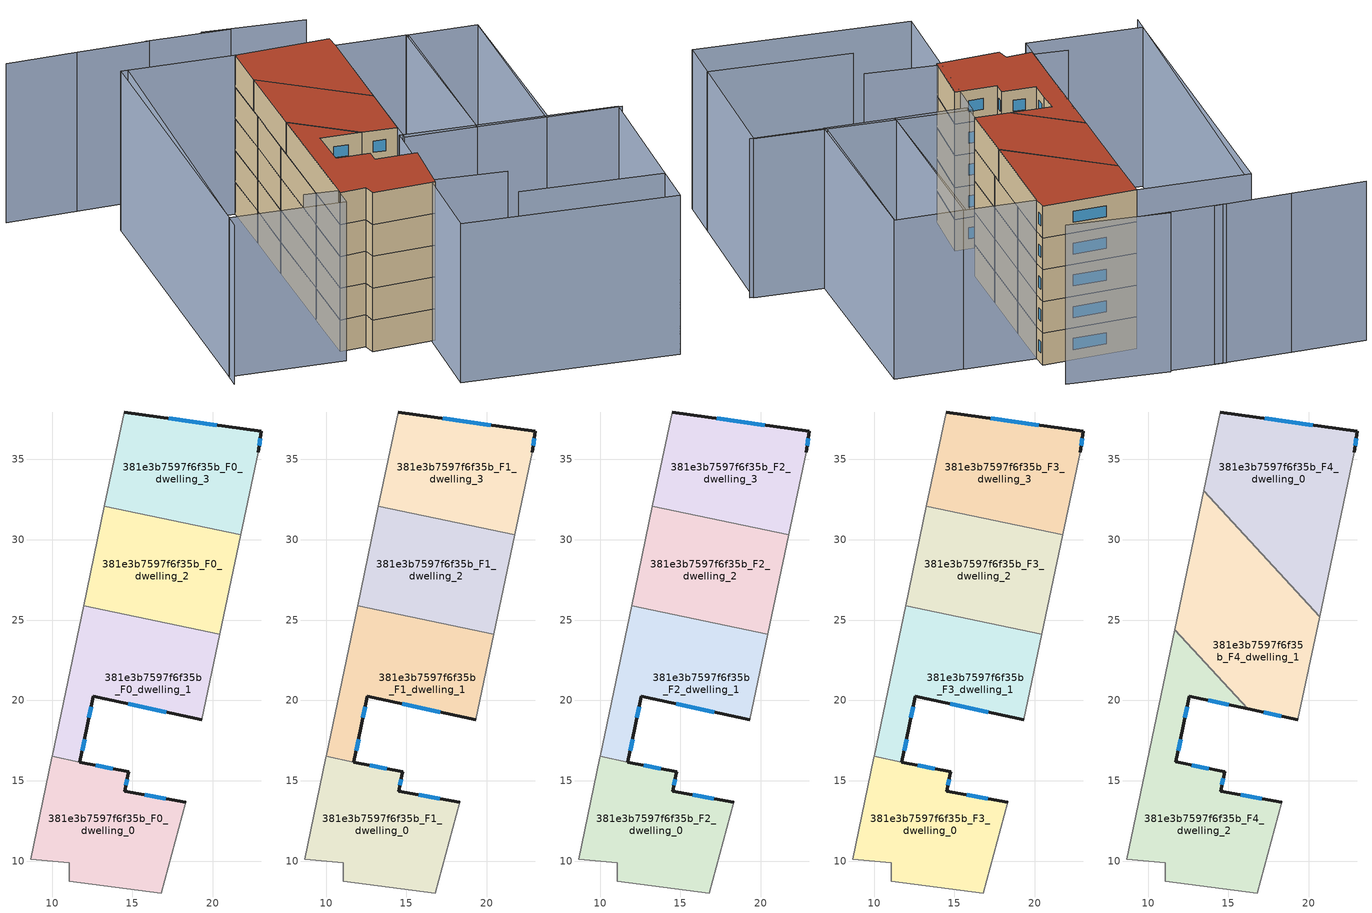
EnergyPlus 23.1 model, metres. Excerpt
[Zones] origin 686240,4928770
381e3b7597f6f35b_F0_dwelling_0
 floor ground (EU_floor_Construction): 18.31,13.66 16.78,8.02 11.07,8.75 11.07,9.92 8.67,10.11 9.99,16.45 10.01,16.52 14.76,15.56 14.74,15.46 14.52,14.36 z0
 wall outside (EU_wall_Construction): 18.31,13.66 14.52,14.36 14.74,15.46 14.76,15.56 11.73,16.17 z0:3
 wall adiabatic (EU_wall_Construction): 10.01,16.52 9.99,16.45 8.67,10.11 11.07,9.92 11.07,8.75 16.78,8.02 18.31,13.66 z0:3
 wall to 381e3b7597f6f35b_F0_dwelling_1 (EU_wall_Construction): 11.73,16.17 10.01,16.52 z0:3
 window (EU_Window_Construction): 14.59,14.72 14.67,15.1 / 17.08,13.89 15.75,14.13 / 13.77,15.76 12.71,15.97 z0.98:2.02
381e3b7597f6f35b_F0_dwelling_1
 floor ground (EU_floor_Construction): 20.44,24.13 19.31,18.79 12.56,20.27 12.16,18.28 11.73,16.17 10.01,16.52 11.96,25.9 z0
 wall outside (EU_wall_Construction): 11.73,16.17 12.16,18.28 12.56,20.27 19.31,18.79 z0:3
 wall adiabatic (EU_wall_Construction): 11.96,25.9 10.01,16.52 / 19.31,18.79 20.44,24.13 z0:3
 wall to 381e3b7597f6f35b_F0_dwelling_2 (EU_wall_Construction): 20.44,24.13 11.96,25.9 z0:3
 window (EU_Window_Construction): 14.75,19.79 17.11,19.27 / 12.29,18.93 12.43,19.62 / 11.87,16.86 12.02,17.6 z0.98:2.02
381e3b7597f6f35b_F0_dwelling_2
 floor ground (EU_floor_Construction): 21.75,30.3 20.44,24.13 11.96,25.9 13.25,32.07 z0
 wall to 381e3b7597f6f35b_F0_dwelling_3 (EU_wall_Construction): 21.75,30.3 13.25,32.07 z0:3
 wall adiabatic (EU_wall_Construction): 20.44,24.13 21.75,30.3 / 13.25,32.07 11.96,25.9 z0:3
381e3b7597f6f35b_F0_dwelling_3
 floor ground (EU_floor_Construction): 23.02,36.75 22.84,35.43 21.75,30.3 13.25,32.07 14.48,37.95 z0
 wall outside (EU_wall_Construction): 22.84,35.43 23.02,36.75 14.48,37.95 z0:3
 wall adiabatic (EU_wall_Construction): 14.48,37.95 13.25,32.07 / 21.75,30.3 22.84,35.43 z0:3
 window (EU_Window_Construction): 20.24,37.14 17.26,37.56 / 22.9,35.86 22.96,36.32 z0.98:2.02
381e3b7597f6f35b_F1_dwelling_0
 floor to 381e3b7597f6f35b_F0_dwelling_0 (EU_floor_Construction): 18.31,13.66 16.78,8.02 11.07,8.75 11.07,9.92 8.67,10.11 9.99,16.45 10.01,16.52 14.76,15.56 14.74,15.46 14.52,14.36 z3
 wall outside (EU_wall_Construction): 18.31,13.66 14.52,14.36 14.74,15.46 14.76,15.56 11.73,16.17 z3:6
 wall adiabatic (EU_wall_Construction): 10.01,16.52 9.99,16.45 8.67,10.11 11.07,9.92 11.07,8.75 16.78,8.02 18.31,13.66 z3:6
 wall to 381e3b7597f6f35b_F1_dwelling_1 (EU_wall_Construction): 11.73,16.17 10.01,16.52 z3:6
 window (EU_Window_Construction): 14.59,14.72 14.67,15.1 / 17.08,13.89 15.75,14.13 / 13.77,15.76 12.71,15.97 z3.98:5.02
381e3b7597f6f35b_F1_dwelling_1
 floor to 381e3b7597f6f35b_F0_dwelling_1 (EU_floor_Construction): 20.44,24.13 19.31,18.79 12.56,20.27 12.16,18.28 11.73,16.17 10.01,16.52 11.96,25.9 z3
 wall outside (EU_wall_Construction): 11.73,16.17 12.16,18.28 12.56,20.27 19.31,18.79 z3:6
 wall adiabatic (EU_wall_Construction): 11.96,25.9 10.01,16.52 / 19.31,18.79 20.44,24.13 z3:6
 wall to 381e3b7597f6f35b_F1_dwelling_2 (EU_wall_Construction): 20.44,24.13 11.96,25.9 z3:6
 window (EU_Window_Construction): 14.75,19.79 17.11,19.27 / 12.29,18.93 12.43,19.62 / 11.87,16.86 12.02,17.6 z3.98:5.02
381e3b7597f6f35b_F1_dwelling_2
 floor to 381e3b7597f6f35b_F0_dwelling_2 (EU_floor_Construction): 21.75,30.3 20.44,24.13 11.96,25.9 13.25,32.07 z3
 wall to 381e3b7597f6f35b_F1_dwelling_3 (EU_wall_Construction): 21.75,30.3 13.25,32.07 z3:6
 wall adiabatic (EU_wall_Construction): 20.44,24.13 21.75,30.3 / 13.25,32.07 11.96,25.9 z3:6
381e3b7597f6f35b_F1_dwelling_3
 floor to 381e3b7597f6f35b_F0_dwelling_3 (EU_floor_Construction): 23.02,36.75 22.84,35.43 21.75,30.3 13.25,32.07 14.48,37.95 z3
 wall outside (EU_wall_Construction): 22.84,35.43 23.02,36.75 14.48,37.95 z3:6
 wall adiabatic (EU_wall_Construction): 14.48,37.95 13.25,32.07 / 21.75,30.3 22.84,35.43 z3:6
 window (EU_Window_Construction): 20.24,37.14 17.26,37.56 / 22.9,35.86 22.96,36.32 z3.98:5.02
381e3b7597f6f35b_F2_dwelling_0
 floor to 381e3b7597f6f35b_F1_dwelling_0 (EU_floor_Construction): 18.31,13.66 16.78,8.02 11.07,8.75 11.07,9.92 8.67,10.11 9.99,16.45 10.01,16.52 14.76,15.56 14.74,15.46 14.52,14.36 z6
 wall outside (EU_wall_Construction): 18.31,13.66 14.52,14.36 14.74,15.46 14.76,15.56 11.73,16.17 z6:9
 wall adiabatic (EU_wall_Construction): 10.01,16.52 9.99,16.45 8.67,10.11 11.07,9.92 11.07,8.75 16.78,8.02 18.31,13.66 z6:9
 wall to 381e3b7597f6f35b_F2_dwelling_1 (EU_wall_Construction): 11.73,16.17 10.01,16.52 z6:9
 window (EU_Window_Construction): 14.59,14.72 14.67,15.1 / 17.08,13.89 15.75,14.13 / 13.77,15.76 12.71,15.97 z6.98:8.02
381e3b7597f6f35b_F2_dwelling_1
 floor to 381e3b7597f6f35b_F1_dwelling_1 (EU_floor_Construction): 20.44,24.13 19.31,18.79 12.56,20.27 12.16,18.28 11.73,16.17 10.01,16.52 11.96,25.9 z6
 wall outside (EU_wall_Construction): 11.73,16.17 12.16,18.28 12.56,20.27 19.31,18.79 z6:9
 wall adiabatic (EU_wall_Construction): 11.96,25.9 10.01,16.52 / 19.31,18.79 20.44,24.13 z6:9
 wall to 381e3b7597f6f35b_F2_dwelling_2 (EU_wall_Construction): 20.44,24.13 11.96,25.9 z6:9
 window (EU_Window_Construction): 14.75,19.79 17.11,19.27 / 12.29,18.93 12.43,19.62 / 11.87,16.86 12.02,17.6 z6.98:8.02
381e3b7597f6f35b_F2_dwelling_2
 floor to 381e3b7597f6f35b_F1_dwelling_2 (EU_floor_Construction): 21.75,30.3 20.44,24.13 11.96,25.9 13.25,32.07 z6
 wall to 381e3b7597f6f35b_F2_dwelling_3 (EU_wall_Construction): 21.75,30.3 13.25,32.07 z6:9
 wall adiabatic (EU_wall_Construction): 20.44,24.13 21.75,30.3 / 13.25,32.07 11.96,25.9 z6:9
381e3b7597f6f35b_F2_dwelling_3
 floor to 381e3b7597f6f35b_F1_dwelling_3 (EU_floor_Construction): 23.02,36.75 22.84,35.43 21.75,30.3 13.25,32.07 14.48,37.95 z6
 wall outside (EU_wall_Construction): 22.84,35.43 23.02,36.75 14.48,37.95 z6:9
 wall adiabatic (EU_wall_Construction): 14.48,37.95 13.25,32.07 / 21.75,30.3 22.84,35.43 z6:9
 window (EU_Window_Construction): 20.24,37.14 17.26,37.56 / 22.9,35.86 22.96,36.32 z6.98:8.02
381e3b7597f6f35b_F3_dwelling_0
 floor to 381e3b7597f6f35b_F2_dwelling_0 (EU_floor_Construction): 18.31,13.66 16.78,8.02 11.07,8.75 11.07,9.92 8.67,10.11 9.99,16.45 10.01,16.52 14.76,15.56 14.74,15.46 14.52,14.36 z9
 wall outside (EU_wall_Construction): 18.31,13.66 14.52,14.36 14.74,15.46 14.76,15.56 11.73,16.17 z9:12
 wall adiabatic (EU_wall_Construction): 10.01,16.52 9.99,16.45 8.67,10.11 11.07,9.92 11.07,8.75 16.78,8.02 18.31,13.66 z9:12
 wall to 381e3b7597f6f35b_F3_dwelling_1 (EU_wall_Construction): 11.73,16.17 10.01,16.52 z9:12
 window (EU_Window_Construction): 14.59,14.72 14.67,15.1 / 17.08,13.89 15.75,14.13 / 13.77,15.76 12.71,15.97 z9.98:11.02
381e3b7597f6f35b_F3_dwelling_1
 floor to 381e3b7597f6f35b_F2_dwelling_1 (EU_floor_Construction): 20.44,24.13 19.31,18.79 12.56,20.27 12.16,18.28 11.73,16.17 10.01,16.52 11.96,25.9 z9
 wall outside (EU_wall_Construction): 11.73,16.17 12.16,18.28 12.56,20.27 19.31,18.79 z9:12
 wall adiabatic (EU_wall_Construction): 11.96,25.9 10.01,16.52 / 19.31,18.79 20.44,24.13 z9:12
 wall to 381e3b7597f6f35b_F3_dwelling_2 (EU_wall_Construction): 20.44,24.13 11.96,25.9 z9:12
 window (EU_Window_Construction): 14.75,19.79 17.11,19.27 / 12.29,18.93 12.43,19.62 / 11.87,16.86 12.02,17.6 z9.98:11.02
381e3b7597f6f35b_F3_dwelling_2
 floor to 381e3b7597f6f35b_F2_dwelling_2 (EU_floor_Construction): 21.75,30.3 20.44,24.13 11.96,25.9 13.25,32.07 z9
 wall to 381e3b7597f6f35b_F3_dwelling_3 (EU_wall_Construction): 21.75,30.3 13.25,32.07 z9:12
 wall adiabatic (EU_wall_Construction): 20.44,24.13 21.75,30.3 / 13.25,32.07 11.96,25.9 z9:12
381e3b7597f6f35b_F3_dwelling_3
 floor to 381e3b7597f6f35b_F2_dwelling_3 (EU_floor_Construction): 23.02,36.75 22.84,35.43 21.75,30.3 13.25,32.07 14.48,37.95 z9
 wall outside (EU_wall_Construction): 22.84,35.43 23.02,36.75 14.48,37.95 z9:12
 wall adiabatic (EU_wall_Construction): 14.48,37.95 13.25,32.07 / 21.75,30.3 22.84,35.43 z9:12
 window (EU_Window_Construction): 20.24,37.14 17.26,37.56 / 22.9,35.86 22.96,36.32 z9.98:11.02
381e3b7597f6f35b_F4_dwelling_0
 floor to 381e3b7597f6f35b_F3_dwelling_3 (EU_floor_Construction): 23.02,36.75 22.84,35.43 21.75,30.3 14.61,31.79 13.45,33.04 14.48,37.95 z12
 floor to 381e3b7597f6f35b_F3_dwelling_2 (EU_floor_Construction): 21.75,30.3 20.67,25.22 14.61,31.79 z12
 wall outside (EU_wall_Construction): 22.84,35.43 23.02,36.75 14.48,37.95 z12:15
 wall adiabatic (EU_wall_Construction): 20.67,25.22 22.84,35.43 / 14.48,37.95 13.45,33.04 z12:15
 wall to 381e3b7597f6f35b_F4_dwelling_1 (EU_wall_Construction): 13.45,33.04 20.67,25.22 z12:15
 window (EU_Window_Construction): 20.24,37.14 17.26,37.56 / 22.9,35.86 22.96,36.32 z12.98:14.02
 roof outside (EU_roof_Construction): 20.67,25.22 22.84,35.43 23.02,36.75 14.48,37.95 13.45,33.04 z15
381e3b7597f6f35b_F4_dwelling_1
 floor to 381e3b7597f6f35b_F3_dwelling_1 (EU_floor_Construction): 20.44,24.13 19.31,18.79 16.19,19.47 11.65,24.39 11.96,25.9 z12
 floor to 381e3b7597f6f35b_F3_dwelling_2 (EU_floor_Construction): 14.61,31.79 20.67,25.22 20.44,24.13 11.96,25.9 13.25,32.07 z12
 floor to 381e3b7597f6f35b_F3_dwelling_3 (EU_floor_Construction): 13.45,33.04 14.61,31.79 13.25,32.07 z12
 wall outside (EU_wall_Construction): 16.19,19.47 19.31,18.79 z12:15
 wall adiabatic (EU_wall_Construction): 19.31,18.79 20.67,25.22 / 13.45,33.04 11.65,24.39 z12:15
 wall to 381e3b7597f6f35b_F4_dwelling_2 (EU_wall_Construction): 11.65,24.39 16.19,19.47 z12:15
 window (EU_Window_Construction): 17.21,19.25 18.3,19.01 z12.98:14.02
 roof outside (EU_roof_Construction): 19.31,18.79 20.67,25.22 13.45,33.04 11.65,24.39 16.19,19.47 z15
381e3b7597f6f35b_F4_dwelling_2
 floor to 381e3b7597f6f35b_F3_dwelling_0 (EU_floor_Construction): 18.31,13.66 16.78,8.02 11.07,8.75 11.07,9.92 8.67,10.11 9.99,16.45 10.01,16.52 14.76,15.56 14.74,15.46 14.52,14.36 z12
 floor to 381e3b7597f6f35b_F3_dwelling_1 (EU_floor_Construction): 11.65,24.39 16.19,19.47 12.56,20.27 12.16,18.28 11.73,16.17 10.01,16.52 z12
 wall outside (EU_wall_Construction): 18.31,13.66 14.52,14.36 14.76,15.56 11.73,16.17 12.16,18.28 12.56,20.27 16.19,19.47 z12:15
 wall adiabatic (EU_wall_Construction): 11.65,24.39 8.67,10.11 11.07,9.92 11.07,8.75 16.78,8.02 18.31,13.66 z12:15
 window (EU_Window_Construction): 14.6,14.75 14.68,15.17 / 17.08,13.89 15.75,14.13 / 13.74,20.01 15.01,19.73 / 12.29,18.93 12.43,19.62 / 11.87,16.86 12.02,17.59 / 13.77,15.76 12.71,15.97 z12.98:14.02
 roof outside (EU_roof_Construction): 16.78,8.02 18.31,13.66 14.52,14.36 14.76,15.56 11.73,16.17 12.16,18.28 12.56,20.27 16.19,19.47 11.65,24.39 8.67,10.11 11.07,9.92 11.07,8.75 z15
shading: 5.79,11.33 23.15,6.68 / 21.91,2.68 34.51,-0.37 / 37.93,12.81 31.24,14.26 / 31.24,14.26 35.27,32.72 / 5.07,40 -2.29,9.18 / 23.14,40.93 14.19,43.29 / 16.71,42.6 9.23,44.13 / 10.25,43.95 3.13,45.16 / 3.39,45.15 -3.25,46.27 / 37.65,12.95 33.48,-4.71 / 33.48,-4.71 14.54,-0.24 / 14.54,-0.24 18.7,17.42 / 18.7,17.42 37.65,12.95 / 35.29,32.8 31.48,14.21 / 31.48,14.21 25.24,15.49 / 25.24,15.49 29.04,34.08 / 29.04,34.08 35.29,32.8 / 4.48,40.13 14.72,37.9 / 14.72,37.9 8.29,8.38 / 8.29,8.38 -1.95,10.61 / -1.95,10.61 4.48,40.13 / 18.89,16.83 22.84,35.43 / 22.84,35.43 29.2,34.08 / 29.2,34.08 25.25,15.48 / 25.25,15.48 18.89,16.83 z0:15
[Building]
EU S2 Campaign: North Axis=0; Terrain=City; Solar Distribution=FullExterior
[Site:Location]
Bologna: Latitude=44.5; Longitude=11.25; Time Zone=1; Elevation=37
[SizingPeriod:WeatherFileDays]
AnnualSizingPeriod: Begin Month=1; Begin Day of Month=1; End Month=12; End Day of Month=31; Day of Week for Start Day=Monday; Use Weather File Daylight Saving Period=No; Use Weather File Rain and Snow Indicators=No
[MATERIAL]
EU_InternalMass_Material: Roughness=MediumRough; Thickness=0.1; Conductivity=1; Density=1800; Specific Heat=900; Thermal Absorptance=0.9; Solar Absorptance=0.7; Visible Absorptance=0.7
[MATERIAL:NOMASS] Roughness=MediumRough; Thermal Absorptance=0.9; Solar Absorptance=0.7; Visible Absorptance=0.7
Name | Thermal Resistance
EU_wall_NoMass | 0.905828
EU_roof_NoMass | 0.37593
EU_floor_NoMass | 0.67114
[WINDOWMATERIAL:SIMPLEGLAZINGSYSTEM]
EU_Window_SimpleGlazing: UFactor=4.52486; Solar Heat Gain Coefficient=0.85; Visible Transmittance=0.85
[CONSTRUCTION]
EU_wall_Construction: EU_wall_NoMass
EU_roof_Construction: EU_roof_NoMass
EU_floor_Construction: EU_floor_NoMass
EU_Window_Construction: EU_Window_SimpleGlazing
EU_InternalMass_Construction: EU_InternalMass_Material
[ZONE] Type=1; Multiplier=1; Ceiling Height=autocalculate; Floor Area=autocalculate; Part of Total Floor Area=Yes
Name | Volume
381e3b7597f6f35b_F0_dwelling_0; 381e3b7597f6f35b_F1_dwelling_0; 381e3b7597f6f35b_F2_dwelling_0; 381e3b7597f6f35b_F3_dwelling_0 | 165.176
381e3b7597f6f35b_F4_dwelling_0 | 218.547
381e3b7597f6f35b_F0_dwelling_1 | 162.632
381e3b7597f6f35b_F1_dwelling_1; 381e3b7597f6f35b_F2_dwelling_1; 381e3b7597f6f35b_F3_dwelling_1 | 162.631
381e3b7597f6f35b_F4_dwelling_1 | 218.541
381e3b7597f6f35b_F0_dwelling_2; 381e3b7597f6f35b_F1_dwelling_2; 381e3b7597f6f35b_F2_dwelling_2; 381e3b7597f6f35b_F3_dwelling_2 | 163.901
381e3b7597f6f35b_F4_dwelling_2 | 218.548
381e3b7597f6f35b_F0_dwelling_3; 381e3b7597f6f35b_F1_dwelling_3; 381e3b7597f6f35b_F2_dwelling_3; 381e3b7597f6f35b_F3_dwelling_3 | 163.896
[INTERNALMASS] Construction=EU_InternalMass_Construction
Name | Zone or ZoneList | Surface Area
381e3b7597f6f35b_F0_dwelling_0_EU_InternalMass | 381e3b7597f6f35b_F0_dwelling_0 | 55.0597
381e3b7597f6f35b_F0_dwelling_1_EU_InternalMass | 381e3b7597f6f35b_F0_dwelling_1 | 54.2153
381e3b7597f6f35b_F0_dwelling_2_EU_InternalMass | 381e3b7597f6f35b_F0_dwelling_2 | 54.634
381e3b7597f6f35b_F0_dwelling_3_EU_InternalMass | 381e3b7597f6f35b_F0_dwelling_3 | 54.6317
381e3b7597f6f35b_F1_dwelling_0_EU_InternalMass | 381e3b7597f6f35b_F1_dwelling_0 | 55.0597
381e3b7597f6f35b_F1_dwelling_1_EU_InternalMass | 381e3b7597f6f35b_F1_dwelling_1 | 54.2153
381e3b7597f6f35b_F1_dwelling_2_EU_InternalMass | 381e3b7597f6f35b_F1_dwelling_2 | 54.634
381e3b7597f6f35b_F1_dwelling_3_EU_InternalMass | 381e3b7597f6f35b_F1_dwelling_3 | 54.6317
381e3b7597f6f35b_F2_dwelling_0_EU_InternalMass | 381e3b7597f6f35b_F2_dwelling_0 | 55.0597
381e3b7597f6f35b_F2_dwelling_1_EU_InternalMass | 381e3b7597f6f35b_F2_dwelling_1 | 54.2153
381e3b7597f6f35b_F2_dwelling_2_EU_InternalMass | 381e3b7597f6f35b_F2_dwelling_2 | 54.634
381e3b7597f6f35b_F2_dwelling_3_EU_InternalMass | 381e3b7597f6f35b_F2_dwelling_3 | 54.6317
381e3b7597f6f35b_F3_dwelling_0_EU_InternalMass | 381e3b7597f6f35b_F3_dwelling_0 | 55.0597
381e3b7597f6f35b_F3_dwelling_1_EU_InternalMass | 381e3b7597f6f35b_F3_dwelling_1 | 54.2153
381e3b7597f6f35b_F3_dwelling_2_EU_InternalMass | 381e3b7597f6f35b_F3_dwelling_2 | 54.634
381e3b7597f6f35b_F3_dwelling_3_EU_InternalMass | 381e3b7597f6f35b_F3_dwelling_3 | 54.6317
381e3b7597f6f35b_F4_dwelling_0_EU_InternalMass | 381e3b7597f6f35b_F4_dwelling_0 | 72.849
381e3b7597f6f35b_F4_dwelling_1_EU_InternalMass | 381e3b7597f6f35b_F4_dwelling_1 | 72.8473
381e3b7597f6f35b_F4_dwelling_2_EU_InternalMass | 381e3b7597f6f35b_F4_dwelling_2 | 72.8494
[OTHEREQUIPMENT] Fuel Type=Electricity; Design Level Calculation Method=Watts/Area; Power per Zone Floor Area=1; Fraction Latent=0; Fraction Radiant=0; Fraction Lost=0; Carbon Dioxide Generation Rate=0; EndUse Subcategory=EU_Step8_InternalGains
Name | Zone or ZoneList or Space or SpaceList | Schedule
EU_Step8_InternalGain_381e3b7597f6f35b_F0_dwelling_0_f000 | 381e3b7597f6f35b_F0_dwelling_0 | EU_Step8_GainSchedule_381e3b7597f6f35b_F0_dwelling_0_f000
EU_Step8_InternalGain_381e3b7597f6f35b_F0_dwelling_1_f000 | 381e3b7597f6f35b_F0_dwelling_1 | EU_Step8_GainSchedule_381e3b7597f6f35b_F0_dwelling_1_f000
EU_Step8_InternalGain_381e3b7597f6f35b_F0_dwelling_2_f000 | 381e3b7597f6f35b_F0_dwelling_2 | EU_Step8_GainSchedule_381e3b7597f6f35b_F0_dwelling_2_f000
EU_Step8_InternalGain_381e3b7597f6f35b_F0_dwelling_3_f000 | 381e3b7597f6f35b_F0_dwelling_3 | EU_Step8_GainSchedule_381e3b7597f6f35b_F0_dwelling_3_f000
EU_Step8_InternalGain_381e3b7597f6f35b_F1_dwelling_0_f000 | 381e3b7597f6f35b_F1_dwelling_0 | EU_Step8_GainSchedule_381e3b7597f6f35b_F1_dwelling_0_f000
EU_Step8_InternalGain_381e3b7597f6f35b_F1_dwelling_1_f000 | 381e3b7597f6f35b_F1_dwelling_1 | EU_Step8_GainSchedule_381e3b7597f6f35b_F1_dwelling_1_f000
EU_Step8_InternalGain_381e3b7597f6f35b_F1_dwelling_2_f000 | 381e3b7597f6f35b_F1_dwelling_2 | EU_Step8_GainSchedule_381e3b7597f6f35b_F1_dwelling_2_f000
EU_Step8_InternalGain_381e3b7597f6f35b_F1_dwelling_3_f000 | 381e3b7597f6f35b_F1_dwelling_3 | EU_Step8_GainSchedule_381e3b7597f6f35b_F1_dwelling_3_f000
EU_Step8_InternalGain_381e3b7597f6f35b_F2_dwelling_0_f000 | 381e3b7597f6f35b_F2_dwelling_0 | EU_Step8_GainSchedule_381e3b7597f6f35b_F2_dwelling_0_f000
EU_Step8_InternalGain_381e3b7597f6f35b_F2_dwelling_1_f000 | 381e3b7597f6f35b_F2_dwelling_1 | EU_Step8_GainSchedule_381e3b7597f6f35b_F2_dwelling_1_f000
EU_Step8_InternalGain_381e3b7597f6f35b_F2_dwelling_2_f000 | 381e3b7597f6f35b_F2_dwelling_2 | EU_Step8_GainSchedule_381e3b7597f6f35b_F2_dwelling_2_f000
EU_Step8_InternalGain_381e3b7597f6f35b_F2_dwelling_3_f000 | 381e3b7597f6f35b_F2_dwelling_3 | EU_Step8_GainSchedule_381e3b7597f6f35b_F2_dwelling_3_f000
EU_Step8_InternalGain_381e3b7597f6f35b_F3_dwelling_0_f000 | 381e3b7597f6f35b_F3_dwelling_0 | EU_Step8_GainSchedule_381e3b7597f6f35b_F3_dwelling_0_f000
EU_Step8_InternalGain_381e3b7597f6f35b_F3_dwelling_1_f000 | 381e3b7597f6f35b_F3_dwelling_1 | EU_Step8_GainSchedule_381e3b7597f6f35b_F3_dwelling_1_f000
EU_Step8_InternalGain_381e3b7597f6f35b_F3_dwelling_2_f000 | 381e3b7597f6f35b_F3_dwelling_2 | EU_Step8_GainSchedule_381e3b7597f6f35b_F3_dwelling_2_f000
EU_Step8_InternalGain_381e3b7597f6f35b_F3_dwelling_3_f000 | 381e3b7597f6f35b_F3_dwelling_3 | EU_Step8_GainSchedule_381e3b7597f6f35b_F3_dwelling_3_f000
EU_Step8_InternalGain_381e3b7597f6f35b_F4_dwelling_0_f000 | 381e3b7597f6f35b_F4_dwelling_0 | EU_Step8_GainSchedule_381e3b7597f6f35b_F4_dwelling_0_f000
EU_Step8_InternalGain_381e3b7597f6f35b_F4_dwelling_1_f000 | 381e3b7597f6f35b_F4_dwelling_1 | EU_Step8_GainSchedule_381e3b7597f6f35b_F4_dwelling_1_f000
EU_Step8_InternalGain_381e3b7597f6f35b_F4_dwelling_2_f000 | 381e3b7597f6f35b_F4_dwelling_2 | EU_Step8_GainSchedule_381e3b7597f6f35b_F4_dwelling_2_f000
[ZONEVENTILATION:DESIGNFLOWRATE] Schedule=EU_AlwaysOn; Design Flow Rate Calculation Method=AirChanges/Hour; Air Changes per Hour=0.73129; Ventilation Type=Natural; Fan Pressure Rise=0; Fan Total Efficiency=1; Constant Term Coefficient=1; Temperature Term Coefficient=0; Velocity Term Coefficient=0; Velocity Squared Term Coefficient=0; Minimum Indoor Temperature=-100; Maximum Indoor Temperature=100; Delta Temperature=-100; Minimum Outdoor Temperature=-100; Maximum Outdoor Temperature=100; Maximum Wind Speed=40
Name | Zone or ZoneList or Space or SpaceList
EU_ConstantAir_381e3b7597f6f35b_F0_dwelling_0 | 381e3b7597f6f35b_F0_dwelling_0
EU_ConstantAir_381e3b7597f6f35b_F0_dwelling_1 | 381e3b7597f6f35b_F0_dwelling_1
EU_ConstantAir_381e3b7597f6f35b_F0_dwelling_2 | 381e3b7597f6f35b_F0_dwelling_2
EU_ConstantAir_381e3b7597f6f35b_F0_dwelling_3 | 381e3b7597f6f35b_F0_dwelling_3
EU_ConstantAir_381e3b7597f6f35b_F1_dwelling_0 | 381e3b7597f6f35b_F1_dwelling_0
EU_ConstantAir_381e3b7597f6f35b_F1_dwelling_1 | 381e3b7597f6f35b_F1_dwelling_1
EU_ConstantAir_381e3b7597f6f35b_F1_dwelling_2 | 381e3b7597f6f35b_F1_dwelling_2
EU_ConstantAir_381e3b7597f6f35b_F1_dwelling_3 | 381e3b7597f6f35b_F1_dwelling_3
EU_ConstantAir_381e3b7597f6f35b_F2_dwelling_0 | 381e3b7597f6f35b_F2_dwelling_0
EU_ConstantAir_381e3b7597f6f35b_F2_dwelling_1 | 381e3b7597f6f35b_F2_dwelling_1
EU_ConstantAir_381e3b7597f6f35b_F2_dwelling_2 | 381e3b7597f6f35b_F2_dwelling_2
EU_ConstantAir_381e3b7597f6f35b_F2_dwelling_3 | 381e3b7597f6f35b_F2_dwelling_3
EU_ConstantAir_381e3b7597f6f35b_F3_dwelling_0 | 381e3b7597f6f35b_F3_dwelling_0
EU_ConstantAir_381e3b7597f6f35b_F3_dwelling_1 | 381e3b7597f6f35b_F3_dwelling_1
EU_ConstantAir_381e3b7597f6f35b_F3_dwelling_2 | 381e3b7597f6f35b_F3_dwelling_2
EU_ConstantAir_381e3b7597f6f35b_F3_dwelling_3 | 381e3b7597f6f35b_F3_dwelling_3
EU_ConstantAir_381e3b7597f6f35b_F4_dwelling_0 | 381e3b7597f6f35b_F4_dwelling_0
EU_ConstantAir_381e3b7597f6f35b_F4_dwelling_1 | 381e3b7597f6f35b_F4_dwelling_1
EU_ConstantAir_381e3b7597f6f35b_F4_dwelling_2 | 381e3b7597f6f35b_F4_dwelling_2
[HVACTEMPLATE:THERMOSTAT] Constant Heating Setpoint=20; Constant Cooling Setpoint=50
EU_HeatOnly_381e3b7597f6f35b_F0_dwelling_0; EU_HeatOnly_381e3b7597f6f35b_F0_dwelling_1; EU_HeatOnly_381e3b7597f6f35b_F0_dwelling_2; EU_HeatOnly_381e3b7597f6f35b_F0_dwelling_3; EU_HeatOnly_381e3b7597f6f35b_F1_dwelling_0; EU_HeatOnly_381e3b7597f6f35b_F1_dwelling_1; EU_HeatOnly_381e3b7597f6f35b_F1_dwelling_2; EU_HeatOnly_381e3b7597f6f35b_F1_dwelling_3; EU_HeatOnly_381e3b7597f6f35b_F2_dwelling_0; EU_HeatOnly_381e3b7597f6f35b_F2_dwelling_1; EU_HeatOnly_381e3b7597f6f35b_F2_dwelling_2; EU_HeatOnly_381e3b7597f6f35b_F2_dwelling_3; EU_HeatOnly_381e3b7597f6f35b_F3_dwelling_0; EU_HeatOnly_381e3b7597f6f35b_F3_dwelling_1; EU_HeatOnly_381e3b7597f6f35b_F3_dwelling_2; EU_HeatOnly_381e3b7597f6f35b_F3_dwelling_3; EU_HeatOnly_381e3b7597f6f35b_F4_dwelling_0; EU_HeatOnly_381e3b7597f6f35b_F4_dwelling_1; EU_HeatOnly_381e3b7597f6f35b_F4_dwelling_2
[HVACTEMPLATE:ZONE:IDEALLOADSAIRSYSTEM] System Availability Schedule=EU_AlwaysOn; Maximum Heating Supply Air Temperature=50; Minimum Cooling Supply Air Temperature=13; Maximum Heating Supply Air Humidity Ratio=0.0156; Minimum Cooling Supply Air Humidity Ratio=0.0077; Heating Limit=NoLimit; Cooling Limit=NoLimit; Heating Availability Schedule=EU_AlwaysOn; Cooling Availability Schedule=EU_CoolingOff; Dehumidification Control Type=ConstantSensibleHeatRatio; Cooling Sensible Heat Ratio=0.7; Dehumidification Setpoint=60; Humidification Control Type=None; Humidification Setpoint=30; Outdoor Air Method=None; Outdoor Air Flow Rate per Person=0.00944; Outdoor Air Flow Rate per Zone Floor Area=0; Outdoor Air Flow Rate per Zone=0; Demand Controlled Ventilation Type=None; Outdoor Air Economizer Type=NoEconomizer; Heat Recovery Type=None; Sensible Heat Recovery Effectiveness=0.7; Latent Heat Recovery Effectiveness=0.65
Name | Template Thermostat
381e3b7597f6f35b_F0_dwelling_0 | EU_HeatOnly_381e3b7597f6f35b_F0_dwelling_0
381e3b7597f6f35b_F0_dwelling_1 | EU_HeatOnly_381e3b7597f6f35b_F0_dwelling_1
381e3b7597f6f35b_F0_dwelling_2 | EU_HeatOnly_381e3b7597f6f35b_F0_dwelling_2
381e3b7597f6f35b_F0_dwelling_3 | EU_HeatOnly_381e3b7597f6f35b_F0_dwelling_3
381e3b7597f6f35b_F1_dwelling_0 | EU_HeatOnly_381e3b7597f6f35b_F1_dwelling_0
381e3b7597f6f35b_F1_dwelling_1 | EU_HeatOnly_381e3b7597f6f35b_F1_dwelling_1
381e3b7597f6f35b_F1_dwelling_2 | EU_HeatOnly_381e3b7597f6f35b_F1_dwelling_2
381e3b7597f6f35b_F1_dwelling_3 | EU_HeatOnly_381e3b7597f6f35b_F1_dwelling_3
381e3b7597f6f35b_F2_dwelling_0 | EU_HeatOnly_381e3b7597f6f35b_F2_dwelling_0
381e3b7597f6f35b_F2_dwelling_1 | EU_HeatOnly_381e3b7597f6f35b_F2_dwelling_1
381e3b7597f6f35b_F2_dwelling_2 | EU_HeatOnly_381e3b7597f6f35b_F2_dwelling_2
381e3b7597f6f35b_F2_dwelling_3 | EU_HeatOnly_381e3b7597f6f35b_F2_dwelling_3
381e3b7597f6f35b_F3_dwelling_0 | EU_HeatOnly_381e3b7597f6f35b_F3_dwelling_0
381e3b7597f6f35b_F3_dwelling_1 | EU_HeatOnly_381e3b7597f6f35b_F3_dwelling_1
381e3b7597f6f35b_F3_dwelling_2 | EU_HeatOnly_381e3b7597f6f35b_F3_dwelling_2
381e3b7597f6f35b_F3_dwelling_3 | EU_HeatOnly_381e3b7597f6f35b_F3_dwelling_3
381e3b7597f6f35b_F4_dwelling_0 | EU_HeatOnly_381e3b7597f6f35b_F4_dwelling_0
381e3b7597f6f35b_F4_dwelling_1 | EU_HeatOnly_381e3b7597f6f35b_F4_dwelling_1
381e3b7597f6f35b_F4_dwelling_2 | EU_HeatOnly_381e3b7597f6f35b_F4_dwelling_2
[SIZING:ZONE] Zone Cooling Design Supply Air Temperature Input Method=SupplyAirTemperature; Zone Cooling Design Supply Air Temperature=13; Zone Heating Design Supply Air Temperature Input Method=SupplyAirTemperature; Zone Heating Design Supply Air Temperature=50; Zone Cooling Design Supply Air Humidity Ratio=0.008; Zone Heating Design Supply Air Humidity Ratio=0.008; Cooling Design Air Flow Method=DesignDay; Cooling Design Air Flow Rate=0; Cooling Minimum Air Flow per Zone Floor Area=0.000762; Cooling Minimum Air Flow=0; Cooling Minimum Air Flow Fraction=0.2; Heating Design Air Flow Method=DesignDay; Heating Design Air Flow Rate=0; Heating Maximum Air Flow per Zone Floor Area=0.002032; Heating Maximum Air Flow=0.141576; Heating Maximum Air Flow Fraction=0.3; Account for Dedicated Outdoor Air System=No; Dedicated Outdoor Air System Control Strategy=NeutralSupplyAir; Dedicated Outdoor Air Low Setpoint Temperature for Design=autosize; Dedicated Outdoor Air High Setpoint Temperature for Design=autosize; Zone Load Sizing Method=Sensible Load Only No Latent Load; Zone Latent Cooling Design Supply Air Humidity Ratio Input Method=HumidityRatioDifference; Zone Cooling Design Supply Air Humidity Ratio Difference=0.005; Zone Latent Heating Design Supply Air Humidity Ratio Input Method=HumidityRatioDifference; Zone Humidification Design Supply Air Humidity Ratio Difference=0.005
381e3b7597f6f35b_F0_dwelling_0; 381e3b7597f6f35b_F0_dwelling_1; 381e3b7597f6f35b_F0_dwelling_2; 381e3b7597f6f35b_F0_dwelling_3; 381e3b7597f6f35b_F1_dwelling_0; 381e3b7597f6f35b_F1_dwelling_1; 381e3b7597f6f35b_F1_dwelling_2; 381e3b7597f6f35b_F1_dwelling_3; 381e3b7597f6f35b_F2_dwelling_0; 381e3b7597f6f35b_F2_dwelling_1; 381e3b7597f6f35b_F2_dwelling_2; 381e3b7597f6f35b_F2_dwelling_3; 381e3b7597f6f35b_F3_dwelling_0; 381e3b7597f6f35b_F3_dwelling_1; 381e3b7597f6f35b_F3_dwelling_2; 381e3b7597f6f35b_F3_dwelling_3; 381e3b7597f6f35b_F4_dwelling_0; 381e3b7597f6f35b_F4_dwelling_1; 381e3b7597f6f35b_F4_dwelling_2
[SCHEDULE:CONSTANT]
Name | Hourly Value
EU_AlwaysOn | 1
EU_CoolingOff | 0
[SCHEDULE:FILE] Column Number=1; Rows to Skip at Top=0; Number of Hours of Data=8760; Column Separator=Comma; Interpolate to Timestep=No; Minutes per Item=60; Adjust Schedule for Daylight Savings=Yes
Name | File
EU_Step8_GainSchedule_381e3b7597f6f35b_F0_dwelling_0_f000 | ../../schedules/381e3b7597f6f35b/381e3b7597f6f35b_F0_dwelling_0_f000_gain.csv
EU_Step8_GainSchedule_381e3b7597f6f35b_F0_dwelling_1_f000 | ../../schedules/381e3b7597f6f35b/381e3b7597f6f35b_F0_dwelling_1_f000_gain.csv
EU_Step8_GainSchedule_381e3b7597f6f35b_F0_dwelling_2_f000 | ../../schedules/381e3b7597f6f35b/381e3b7597f6f35b_F0_dwelling_2_f000_gain.csv
EU_Step8_GainSchedule_381e3b7597f6f35b_F0_dwelling_3_f000 | ../../schedules/381e3b7597f6f35b/381e3b7597f6f35b_F0_dwelling_3_f000_gain.csv
EU_Step8_GainSchedule_381e3b7597f6f35b_F1_dwelling_0_f000 | ../../schedules/381e3b7597f6f35b/381e3b7597f6f35b_F1_dwelling_0_f000_gain.csv
EU_Step8_GainSchedule_381e3b7597f6f35b_F1_dwelling_1_f000 | ../../schedules/381e3b7597f6f35b/381e3b7597f6f35b_F1_dwelling_1_f000_gain.csv
EU_Step8_GainSchedule_381e3b7597f6f35b_F1_dwelling_2_f000 | ../../schedules/381e3b7597f6f35b/381e3b7597f6f35b_F1_dwelling_2_f000_gain.csv
EU_Step8_GainSchedule_381e3b7597f6f35b_F1_dwelling_3_f000 | ../../schedules/381e3b7597f6f35b/381e3b7597f6f35b_F1_dwelling_3_f000_gain.csv
EU_Step8_GainSchedule_381e3b7597f6f35b_F2_dwelling_0_f000 | ../../schedules/381e3b7597f6f35b/381e3b7597f6f35b_F2_dwelling_0_f000_gain.csv
EU_Step8_GainSchedule_381e3b7597f6f35b_F2_dwelling_1_f000 | ../../schedules/381e3b7597f6f35b/381e3b7597f6f35b_F2_dwelling_1_f000_gain.csv
EU_Step8_GainSchedule_381e3b7597f6f35b_F2_dwelling_2_f000 | ../../schedules/381e3b7597f6f35b/381e3b7597f6f35b_F2_dwelling_2_f000_gain.csv
EU_Step8_GainSchedule_381e3b7597f6f35b_F2_dwelling_3_f000 | ../../schedules/381e3b7597f6f35b/381e3b7597f6f35b_F2_dwelling_3_f000_gain.csv
EU_Step8_GainSchedule_381e3b7597f6f35b_F3_dwelling_0_f000 | ../../schedules/381e3b7597f6f35b/381e3b7597f6f35b_F3_dwelling_0_f000_gain.csv
EU_Step8_GainSchedule_381e3b7597f6f35b_F3_dwelling_1_f000 | ../../schedules/381e3b7597f6f35b/381e3b7597f6f35b_F3_dwelling_1_f000_gain.csv
EU_Step8_GainSchedule_381e3b7597f6f35b_F3_dwelling_2_f000 | ../../schedules/381e3b7597f6f35b/381e3b7597f6f35b_F3_dwelling_2_f000_gain.csv
EU_Step8_GainSchedule_381e3b7597f6f35b_F3_dwelling_3_f000 | ../../schedules/381e3b7597f6f35b/381e3b7597f6f35b_F3_dwelling_3_f000_gain.csv
EU_Step8_GainSchedule_381e3b7597f6f35b_F4_dwelling_0_f000 | ../../schedules/381e3b7597f6f35b/381e3b7597f6f35b_F4_dwelling_0_f000_gain.csv
EU_Step8_GainSchedule_381e3b7597f6f35b_F4_dwelling_1_f000 | ../../schedules/381e3b7597f6f35b/381e3b7597f6f35b_F4_dwelling_1_f000_gain.csv
EU_Step8_GainSchedule_381e3b7597f6f35b_F4_dwelling_2_f000 | ../../schedules/381e3b7597f6f35b/381e3b7597f6f35b_F4_dwelling_2_f000_gain.csv
